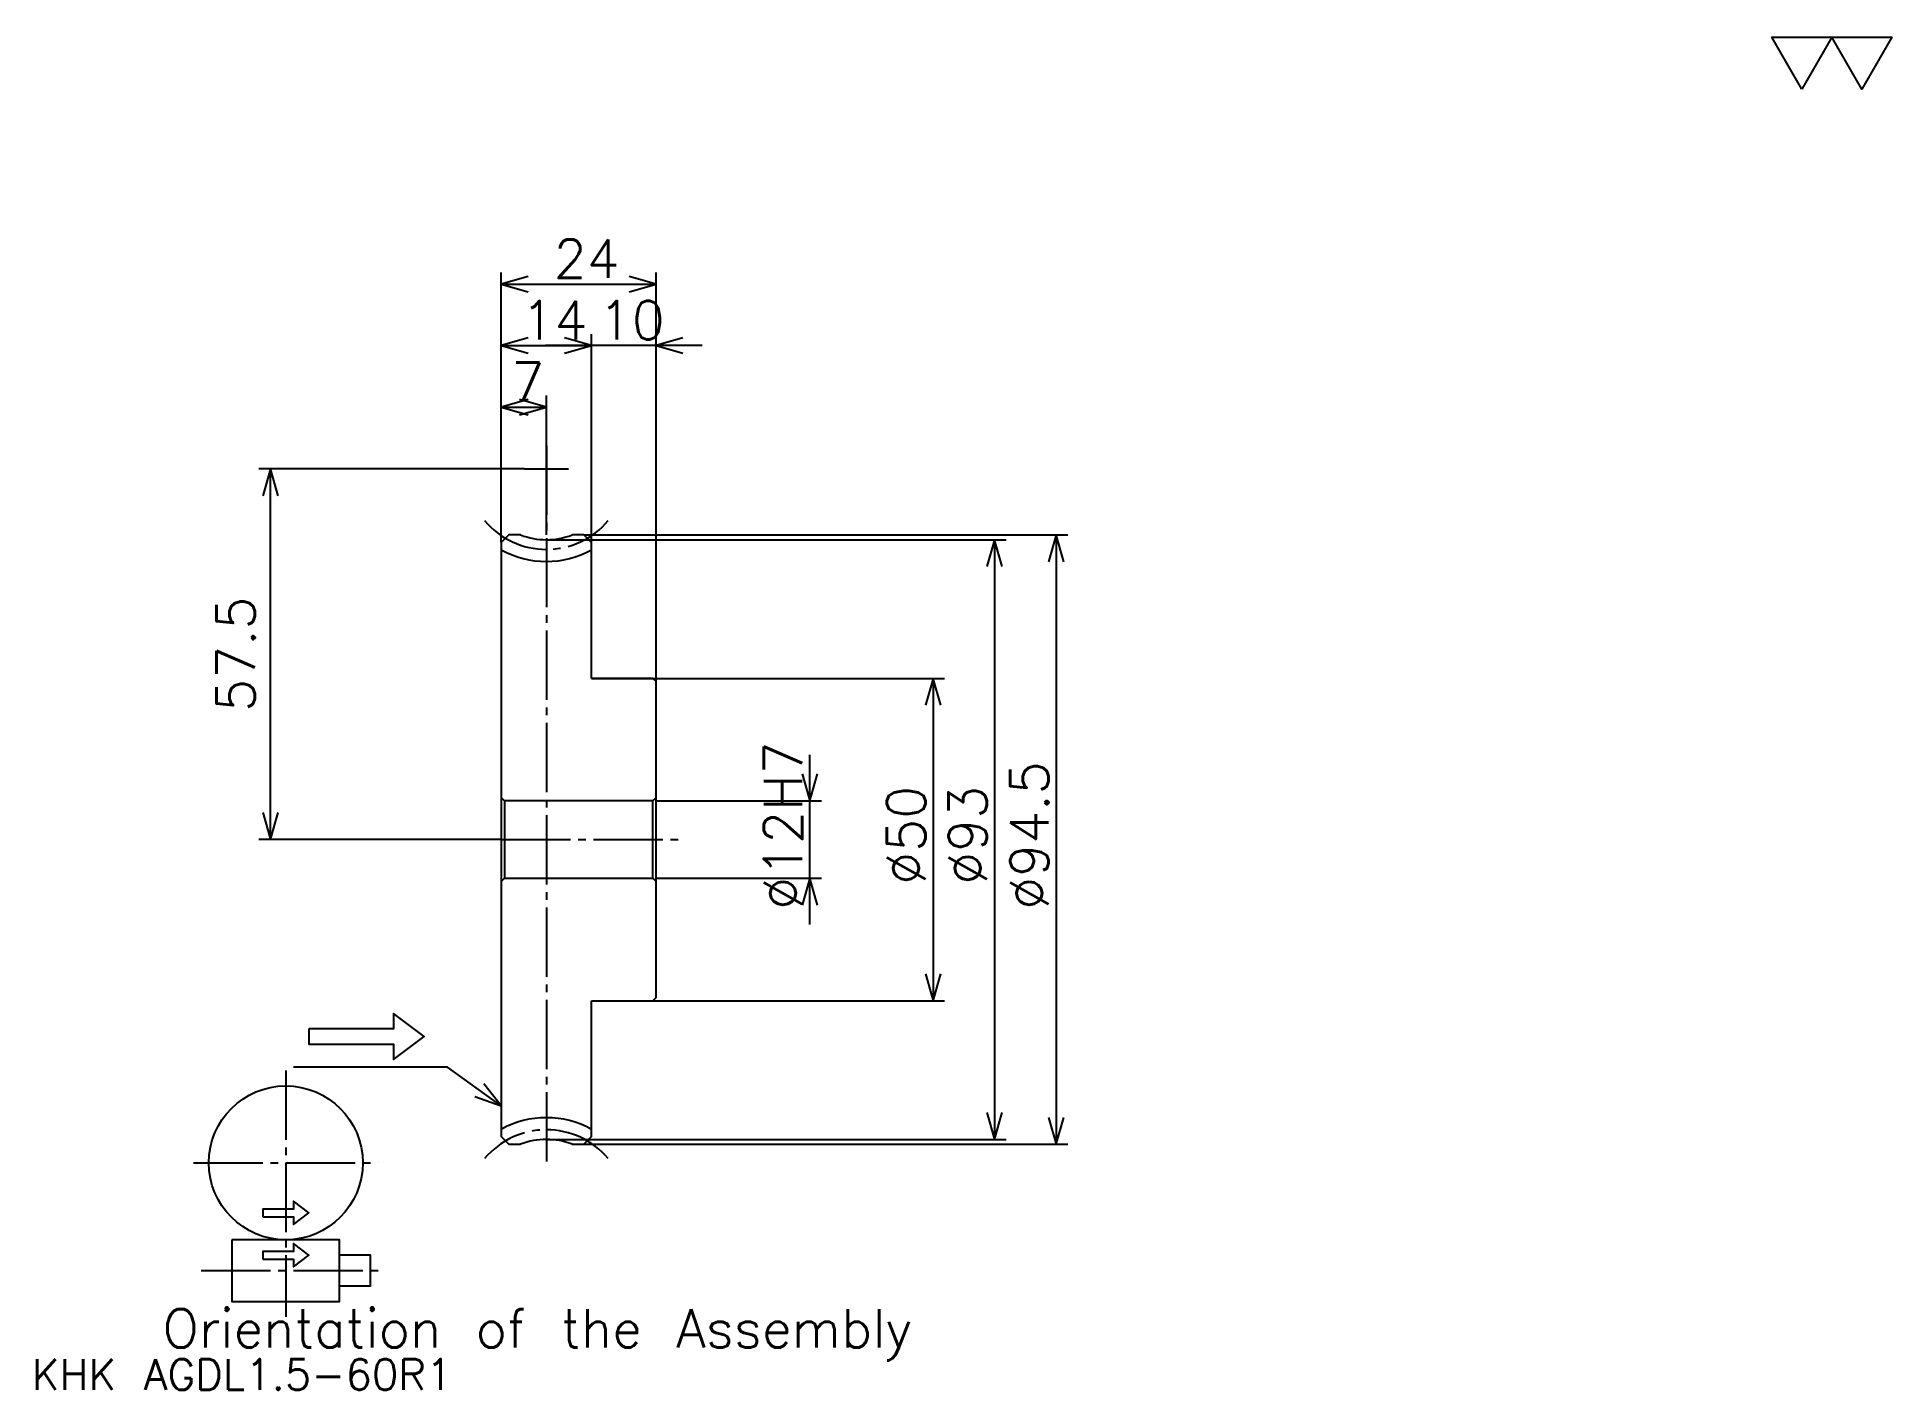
# Model space of a CAD drawing. Extents: x 13 to 300, y 13 to 223.
import ezdxf

# ---------------------------------------------------------------- set-up
doc = ezdxf.new("R2010")
doc.units = 0
doc.linetypes.add('DASHDOT', pattern=[14.322579, 10.741935, -1.193548, 1.193548, -1.193548])
doc.layers.get('0').update_dxf_attribs({"linetype": 'CONTINUOUS'})
doc.layers.add('DASHDOT', color=6, linetype='DASHDOT')
doc.styles.add('KANJI', font='TXT', dxfattribs={"bigfont": 'BIGFONT'})

msp = doc.modelspace()

# ---------------------------------------------------------------- linework, layer by layer
at = {"color": 5}
for p, q in [((84.741943, 145.717743), (84.741943, 186.403214)), ((84.741943, 184.612885), (108.741943, 184.612885)), ((108.741943, 145.717743), (108.741943, 186.403214)), ((98.741943, 145.717743), (98.741943, 176.854828)), ((84.741943, 175.064514), (98.741943, 175.064514)), ((115.903236, 175.064514), (91.58065, 175.064514)), ((91.741943, 145.717743), (91.741943, 167.306442)), ((84.741943, 165.516113), (91.741943, 165.516113)), ((88.322586, 155.967743), (47.145168, 155.967743)), ((48.935493, 98.467735), (48.935493, 155.967743)), ((84.741943, 144.524185), (84.741943, 145.717743)), ((91.741943, 144.967743), (108.741943, 144.967743)), ((97.548393, 145.717743), (108.741943, 145.717743)), ((98.741943, 144.524185), (98.741943, 145.717743)), ((108.741943, 145.717743), (172.596771, 145.717743)), ((108.741943, 122.967735), (108.741943, 145.717743)), ((108.741943, 144.967743), (163.048401, 144.967743)), ((161.258072, 144.967743), (161.258072, 51.967735)), ((170.806458, 145.717743), (170.806458, 51.217735)), ((98.741943, 123.467735), (108.741943, 123.467735)), ((108.741943, 123.467735), (153.5, 123.467735)), ((151.709686, 123.467735), (151.709686, 73.467735)), ((132.612915, 85.306442), (132.612915, 111.629028)), ((108.741943, 104.467735), (134.403229, 104.467735)), ((84.741943, 98.467735), (47.145172, 98.467735)), ((108.741943, 92.467735), (134.403229, 92.467735)), ((98.741943, 73.467735), (108.741943, 73.467735)), ((108.741943, 73.467735), (153.5, 73.467735)), ((91.741943, 51.967735), (108.741943, 51.967735)), ((108.741943, 51.967735), (163.048401, 51.967735)), ((97.548393, 51.217735), (108.741943, 51.217735)), ((108.741943, 51.217735), (172.596771, 51.217735))]:
    msp.add_line(p, q, dxfattribs=at)
at = {"color": 4}
for p, q in [((108.741943, 104.967735), (108.241943, 104.467735)), ((84.741943, 91.967735), (85.241943, 92.467735)), ((108.741943, 91.967735), (108.241943, 92.467735))]:
    msp.add_line(p, q, dxfattribs=at)
at = {"color": 7}
msp.add_lwpolyline([(286.451599, 214.838715), (281.796753, 222.907104), (300.416107, 222.907104), (295.761292, 214.838715), (291.106445, 222.907104), (286.451599, 214.838715)], dxfattribs=at)
at = {"color": 5}
for points in [[(88.919365, 185.806442), (84.741943, 184.612885), (88.919365, 183.419342)], [(104.564522, 183.419342), (108.741943, 184.612885), (104.564522, 185.806442)], [(88.919365, 176.258057), (84.741943, 175.064514), (88.919365, 173.870956)], [(94.564522, 173.870956), (98.741943, 175.064514), (94.564522, 176.258057)], [(94.564522, 173.870956), (98.741943, 175.064514), (94.564522, 176.258057)], [(112.919365, 176.258057), (108.741943, 175.064514), (112.919365, 173.870956)], [(88.919365, 166.709671), (84.741943, 165.516113), (88.919365, 164.322571)], [(87.564522, 164.322571), (91.741943, 165.516113), (87.564522, 166.709671)], [(50.129044, 151.790314), (48.935493, 155.967743), (47.741943, 151.790314)], [(162.45163, 140.790314), (161.258072, 144.967743), (160.064514, 140.790314)], [(172, 141.540314), (170.806458, 145.717743), (169.612915, 141.540314)], [(152.903229, 119.290314), (151.709686, 123.467735), (150.516144, 119.290314)], [(131.419357, 108.645157), (132.612915, 104.467735), (133.806458, 108.645157)], [(47.741943, 102.645157), (48.935493, 98.467735), (50.129044, 102.645157)], [(133.806458, 88.290314), (132.612915, 92.467735), (131.419357, 88.290314)], [(150.516144, 77.645157), (151.709686, 73.467735), (152.903229, 77.645157)], [(54.903236, 69.120956), (54.903236, 66.733864), (68.032265, 66.733864), (68.032265, 64.346771), (72.806458, 67.927414), (68.032265, 71.508057), (68.032265, 69.120956), (54.903236, 69.120956)], [(84.741943, 57.185478), (76.387108, 63.153217), (52.516136, 63.153217)], [(80.648903, 58.642323), (84.741943, 57.185478), (82.036369, 60.584785)], [(160.064514, 56.145153), (161.258072, 51.967735), (162.45163, 56.145153)], [(169.612915, 55.395153), (170.806458, 51.217735), (172, 55.395153)], [(47.741943, 39.983864), (52.516136, 39.983864), (52.516136, 38.790318), (54.903236, 40.580639), (52.516136, 42.37096), (52.516136, 41.177414), (47.741943, 41.177414), (47.741943, 39.983864)], [(42.967751, 36.403217), (42.967751, 26.854836), (59.677429, 26.854836), (59.677429, 36.403217), (42.967751, 36.403217)], [(47.741943, 33.41935), (52.516136, 33.41935), (52.516136, 32.2258), (54.903236, 34.016121), (52.516136, 35.806446), (52.516136, 34.612896), (47.741943, 34.612896), (47.741943, 33.41935)], [(59.677429, 29.241928), (64.451622, 29.241928), (64.451622, 34.016121), (59.677429, 34.016121)]]:
    msp.add_lwpolyline(points, dxfattribs=at)
at = {"color": 4}
for points in [[(87.749763, 145.717743), (85.935493, 145.717743), (84.741943, 144.524185), (84.741943, 91.967735)], [(98.741943, 123.467735), (98.741943, 144.524185), (97.548393, 145.717743), (95.734123, 145.717743)], [(98.741943, 73.467735), (108.241943, 73.467735), (108.741943, 73.967735), (108.741943, 122.967735), (108.241943, 123.467735), (98.741943, 123.467735)], [(84.741943, 104.967735), (85.241943, 104.467735), (85.241943, 92.467735), (108.241943, 92.467735), (108.241943, 104.467735), (85.241943, 104.467735)], [(84.741943, 91.967735), (84.741943, 52.411285), (85.935493, 51.217735), (87.749763, 51.217735)], [(95.734123, 51.217735), (97.548393, 51.217735), (98.741943, 52.411285), (98.741943, 73.467735)]]:
    msp.add_lwpolyline(points, dxfattribs=at)
at = {"color": 5}
msp.add_circle((51.32259, 48.338703), 11.935484, dxfattribs=at)
at = {"color": 4}
for centre, radius, start, end in [((91.741943, 155.967743), 11, 248.72003407, 291.27996593), ((91.741943, 155.967743), 14.375, 240.85925873, 299.14074127), ((91.741943, 40.967735), 14.375, 60.85925873, 119.14074127), ((91.741943, 40.967735), 11, 68.72003407, 111.27996593)]:
    msp.add_arc(centre, radius, start, end, dxfattribs=at)
at = {"layer": 'DASHDOT', "color": 7}
for p, q in [((91.741943, 159.548386), (91.741943, 47.637089)), ((88.322586, 155.967743), (95.161301, 155.967743)), ((84.741943, 98.467735), (112.322586, 98.467735)), ((51.32259, 62.661285), (51.32259, 24.467735)), ((37.000008, 48.338703), (65.645172, 48.338703)), ((38.193558, 31.629028), (66.838715, 31.629028))]:
    msp.add_line(p, q, dxfattribs=at)
for centre, start, end in [((91.741943, 155.967743), 219.99999247, 320.00000753), ((91.741943, 40.967735), 39.99999247, 140.00000753)]:
    msp.add_arc(centre, 12.5, start, end, dxfattribs=at)

# ---------------------------------------------------------------- texts
at = {"color": 7, "style": 'KANJI'}
for s, height, p in [('24', 5.967742, (92.862915, 185.567734)), ('14', 5.967742, (87.862907, 176.019348)), ('10', 5.967742, (99.862915, 176.019348)), ('7', 5.967742, (86.302429, 166.470963)), ('Orientation of the Assembly', 5.967742, (32.225815, 19.693542)), ('KHK AGDL1.5-60R1', 4.774194, (11.935484, 13.129032))]:
    msp.add_text(s, height=height, dxfattribs=at).set_placement(p)
for s, p in [('57.5', (46.548397, 118.266121)), ('%%c12H7', (131.419357, 87.576607)), ('%%c94.5', (169.612915, 87.576607)), ('%%c50', (150.516144, 91.455643)), ('%%c93', (160.064514, 91.455643))]:
    msp.add_text(s, height=5.967742, rotation=90, dxfattribs=at).set_placement(p)

doc.saveas('drawing.dxf')
